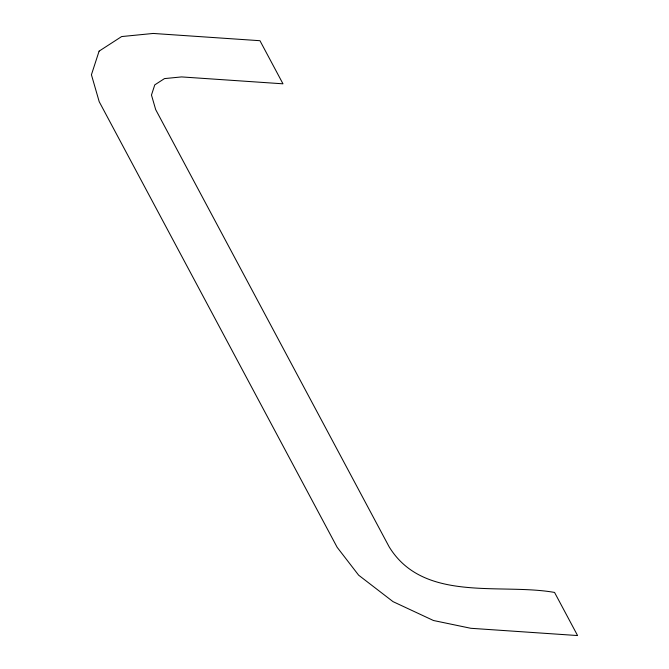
<?xml version="1.0" encoding="UTF-8"?>
<svg xmlns="http://www.w3.org/2000/svg" width="669" height="669" viewBox="0 0 669 669"><rect width="100%" height="100%" fill="white"/><g stroke="black" fill="none" stroke-linecap="round" stroke-linejoin="round"><path stroke-width="1" d="M99.096 51.145L91.427 74.744L99.196 101.671L337.151 547.309L358.634 575.181L393.029 601.64L433.437 620.498L470.817 628.291L577.573 635.55L554.559 592.441C500.529 582.783 423.636 603.221 389.099 546.749L155.685 109.607L151.47 95.031L154.773 84.871L164.482 78.599L181.55 76.918L282.979 83.809L259.957 40.709L153.201 33.45L121.641 36.561L99.096 51.145"/></g></svg>
